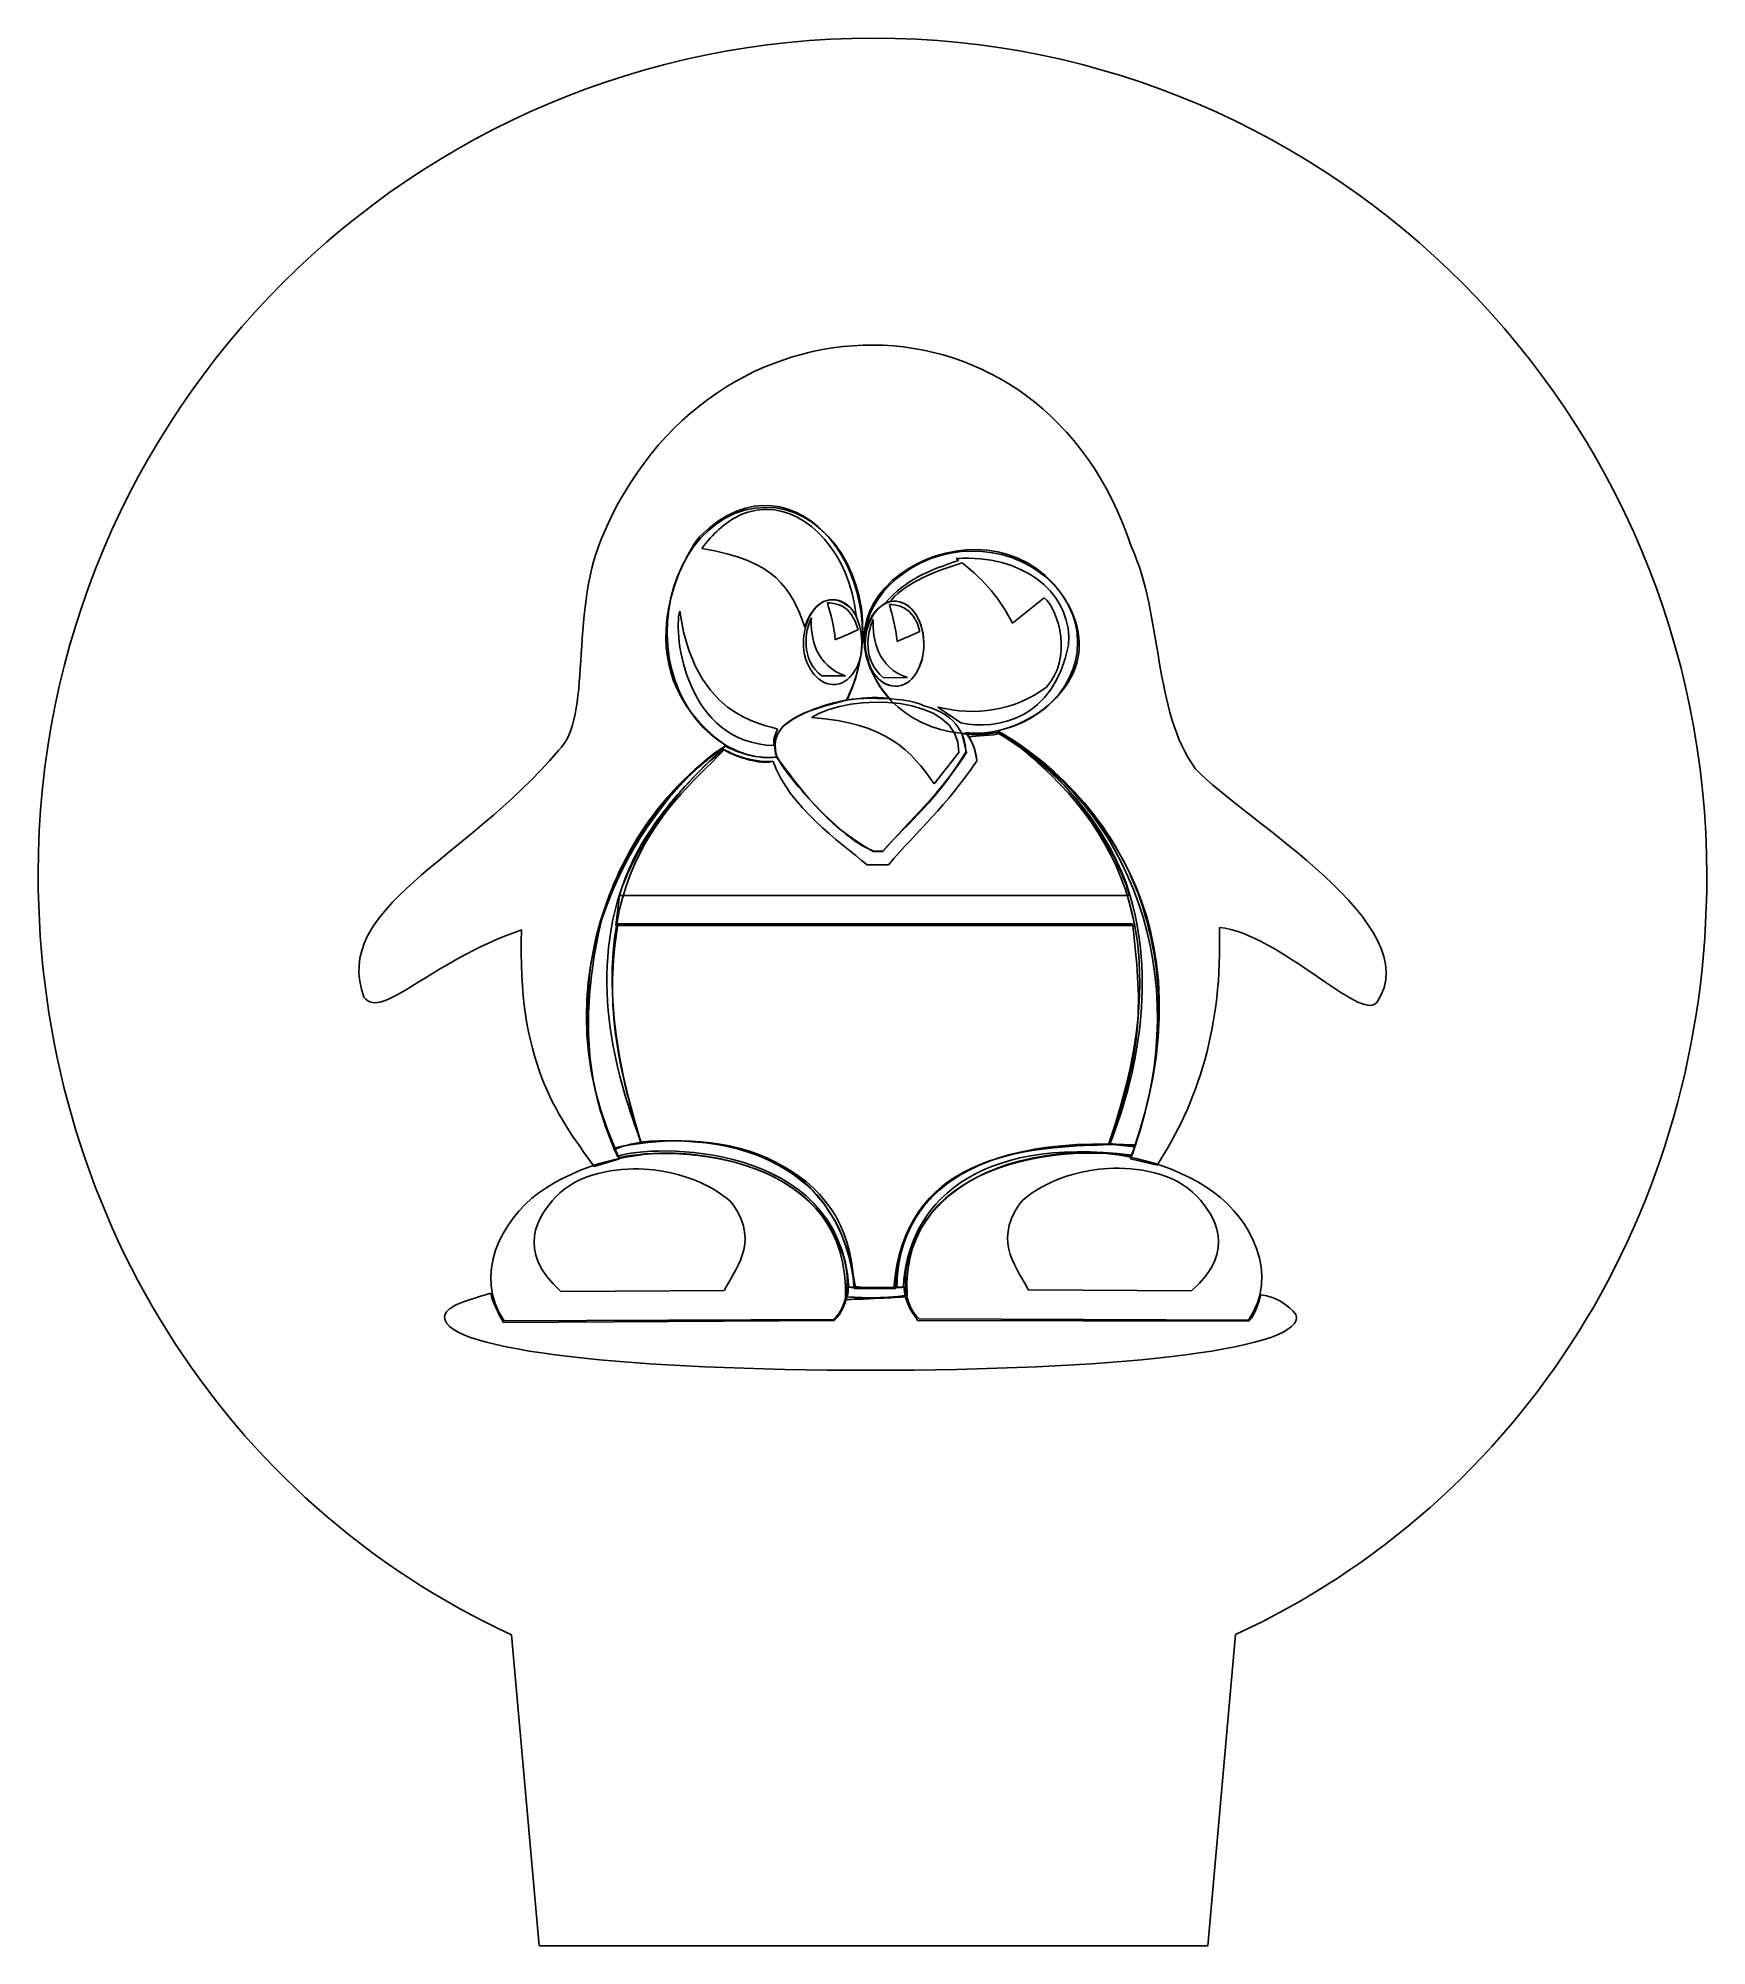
# Model space of a CAD drawing. Extents: x 14 to 164, y 21 to 192.
import ezdxf

# ---------------------------------------------------------------- set-up
doc = ezdxf.new("R2010")
doc.units = 0
doc.layers.get('0').update_dxf_attribs({"linetype": 'CONTINUOUS'})

msp = doc.modelspace()

# ---------------------------------------------------------------- linework, layer by layer
at = {"color": 6}
for p, q in [((79.723352, 149.634534), (79.723352, 149.634534)), ((79.796662, 149.449879), (79.796662, 149.449879)), ((98.144414, 145.721458), (98.144414, 145.721458)), ((96.790078, 145.036299), (96.790078, 145.036299)), ((71.98925, 140.32947), (71.98925, 140.32947)), ((104.6923, 141.508521), (101.841415, 139.250743)), ((83.805657, 139.730493), (83.805657, 139.730487)), ((89.357956, 139.580181), (89.357956, 139.580176)), ((84.732961, 134.509376), (86.869786, 134.519452)), ((90.28526, 134.359065), (92.422083, 134.36914)), ((97.213411, 130.304519), (95.152969, 131.71563)), ((90.712417, 117.572264), (88.796393, 117.572264)), ((66.604574, 114.849929), (112.338172, 114.822358))]:
    msp.add_line(p, q, dxfattribs=at)
at = {"color": 3}
for p, q in [((85.247009, 141.071043), (85.247009, 141.071043)), ((90.799305, 140.920731), (90.799305, 140.920731)), ((112.886834, 92.46536), (112.886834, 92.465374)), ((87.756941, 79.643008), (91.19997, 79.655257))]:
    msp.add_line(p, q, dxfattribs=at)
at = {"color": 7}
for p, q in [((88.336735, 137.575944), (88.336735, 137.575944)), ((93.889031, 137.425632), (93.889031, 137.425632)), ((83.815736, 130.800169), (83.815736, 130.800169)), ((97.70712, 127.644507), (97.312009, 129.309618)), ((100.483997, 129.433195), (100.484223, 129.276849)), ((75.714185, 127.96939), (75.929786, 127.823027)), ((94.822405, 124.833184), (97.039865, 127.63525)), ((89.358191, 118.753189), (90.227348, 118.780085)), ((90.216284, 118.803653), (89.418039, 118.803653)), ((90.712411, 117.572253), (88.796385, 117.572253)), ((88.796549, 117.572075), (90.712335, 117.572078)), ((66.980551, 116.017936), (66.980551, 116.017936)), ((112.895518, 92.433943), (110.458064, 92.485691)), ((112.825744, 92.282339), (110.564986, 92.524596)), ((112.895518, 92.433943), (112.895518, 92.433943)), ((66.58253, 91.207182), (64.30183, 90.522974)), ((66.394564, 91.414232), (66.394564, 91.414232)), ((66.58253, 91.207182), (66.58253, 91.207182)), ((114.819337, 90.637009), (112.424602, 91.207182)), ((112.570754, 91.517641), (112.825744, 92.282339)), ((112.825742, 92.317617), (112.825744, 92.317617)), ((87.121766, 79.717938), (87.121769, 79.71795))]:
    msp.add_line(p, q, dxfattribs=at)
at = {"color": 2}
for p, q in [((66.251839, 112.119759), (66.590505, 114.829092)), ((66.590505, 114.829092), (112.17991, 114.829092)), ((112.17991, 114.829092), (112.818508, 112.119759)), ((112.818508, 112.119759), (66.251839, 112.119759)), ((75.990416, 79.376054), (61.336922, 79.290527)), ((103.269096, 79.439811), (117.922593, 79.354284))]:
    msp.add_line(p, q, dxfattribs=at)
at = {"color": 4}
for p, q in [((66.445692, 112.263746), (112.624162, 112.263746)), ((66.445692, 112.263746), (66.445692, 112.263746)), ((91.350933, 79.575614), (87.679005, 79.532866)), ((85.787837, 76.783121), (56.238002, 76.660142)), ((93.471678, 76.84688), (123.021513, 76.723899))]:
    msp.add_line(p, q, dxfattribs=at)
at = {"color": 5}
for p, q in [((56.176026, 76.527007), (85.840954, 76.68909)), ((93.332297, 76.689742), (123.064414, 76.628838)), ((127.334817, 76.996532), (127.334817, 76.996529))]:
    msp.add_line(p, q, dxfattribs=at)
at = {"color": 1}
for p, q in [((59.39499, 20.598727), (56.895989, 48.501592)), ((121.866999, 48.514778), (119.367997, 20.598727)), ((119.367997, 20.598727), (59.39499, 20.598727))]:
    msp.add_line(p, q, dxfattribs=at)
for points in [[(14.431617, 116.776606), (14.431619, 158.170351), (47.987879, 191.726613), (89.381624, 191.726613)], [(89.381624, 191.726613), (130.775371, 191.726616), (164.144542, 157.983266), (164.144545, 116.589518)], [(56.895989, 48.501592), (31.139373, 60.361462), (14.431616, 86.555144), (14.431617, 116.776606)], [(164.144545, 116.589518), (164.144545, 86.421918), (147.582247, 60.41715), (121.866999, 48.514778)]]:
    msp.add_open_spline(points, degree=3, dxfattribs=at)
at = {"color": 7}
for points in [[(64.986041, 146.856263), (74.488497, 169.94289), (104.596822, 170.280092), (112.538634, 146.05802)], [(87.023307, 132.37382), (91.973098, 142.696059), (82.434168, 155.500035), (73.852261, 147.084335)], [(106.836887, 140.926444), (100.702799, 151.893054), (82.119425, 142.514313), (90.800789, 132.483167)], [(61.10885, 127.812421), (64.202104, 130.81592), (62.072766, 139.942704), (64.986041, 146.856263)], [(73.852261, 147.084335), (72.910469, 146.160782), (66.152161, 135.426855), (76.161474, 128.240049)], [(112.538634, 146.05802), (115.307324, 139.94731), (114.490438, 131.339724), (118.240387, 126.215929)], [(83.084207, 137.505388), (83.098431, 139.577593), (84.295336, 141.396171), (85.694904, 141.364148)], [(85.694904, 141.364148), (87.391692, 141.325322), (88.263713, 139.552253), (88.336735, 137.575944)], [(88.636503, 137.355077), (88.650727, 139.427282), (89.847634, 141.24586), (91.2472, 141.213836)], [(91.2472, 141.213836), (92.943988, 141.175011), (93.816009, 139.401941), (93.889031, 137.425632)], [(100.507944, 129.579962), (105.410945, 130.809209), (109.907694, 135.436411), (106.836887, 140.926444)], [(85.711902, 133.742231), (84.296242, 133.804887), (83.070384, 135.490082), (83.084207, 137.505388)], [(88.336735, 137.575944), (88.408987, 135.620381), (87.309167, 133.67154), (85.711902, 133.742231)], [(91.264198, 133.59192), (89.848538, 133.654576), (88.62268, 135.33977), (88.636503, 137.355077)], [(93.889031, 137.425632), (93.961283, 135.470069), (92.861463, 133.521229), (91.264198, 133.59192)], [(83.754101, 131.426592), (85.107492, 131.973734), (87.018836, 132.488671), (88.847865, 132.516362)], [(97.039865, 127.63525), (97.155638, 132.949892), (87.256163, 132.987465), (83.815736, 130.800169)], [(90.800789, 132.483167), (89.315736, 132.730657), (88.226347, 132.48091), (87.023307, 132.37382)], [(88.847865, 132.516362), (93.442135, 132.469144), (93.129125, 132.00429), (94.458361, 131.679198)], [(80.580329, 127.555838), (80.397322, 128.91736), (80.563706, 130.136794), (83.754101, 131.426592)], [(83.815736, 130.800169), (90.547018, 130.287532), (92.776842, 127.797714), (94.822405, 124.833184)], [(94.458361, 131.679198), (97.354768, 130.700607), (97.682115, 128.456635), (97.657068, 127.669876)], [(97.312009, 129.309618), (98.329569, 129.228338), (99.297292, 129.232569), (100.483997, 129.433195)], [(98.654876, 126.911542), (98.550832, 127.683177), (98.362778, 128.454815), (97.836674, 129.226453)], [(100.484223, 129.276849), (99.71357, 129.185562), (97.936194, 129.074829), (97.969491, 129.019892)], [(97.969491, 129.019892), (98.395499, 128.317144), (98.560009, 127.614351), (98.654763, 126.911604)], [(112.016314, 116.005389), (110.203144, 120.822042), (106.4976, 125.81694), (100.455479, 129.44412)], [(100.455479, 129.44412), (112.457648, 122.886644), (118.203116, 107.541437), (112.825742, 92.317617)], [(113.602143, 113.551639), (111.344721, 120.850904), (106.08761, 126.418937), (100.507944, 129.579962)], [(110.458064, 92.485691), (117.225857, 111.784473), (110.906972, 121.852474), (100.944212, 129.350241)], [(100.944212, 129.350241), (106.697788, 125.573033), (120.234024, 114.884552), (112.895518, 92.433943)], [(43.661497, 105.68963), (40.719409, 113.698431), (52.708231, 117.91778), (61.10885, 127.812421)], [(66.187419, 92.123877), (57.846158, 111.19749), (72.143273, 126.034045), (76.069935, 128.222625)], [(75.929786, 127.823027), (70.606923, 122.462709), (61.393745, 115.227285), (68.546359, 92.591539)], [(63.768283, 105.233537), (63.824262, 113.816095), (68.51094, 122.716695), (75.714185, 127.96939)], [(76.161474, 128.240049), (69.811067, 124.144587), (65.840661, 117.092816), (64.664119, 111.271018)], [(76.069935, 128.222625), (71.856563, 124.266787), (68.57352, 120.50135), (66.980551, 116.017936)], [(75.775179, 128.019109), (77.265747, 127.176628), (78.733108, 126.787251), (80.365086, 126.831718)], [(80.364996, 126.831786), (78.80065, 126.789162), (77.387831, 127.144979), (75.960568, 127.91658)], [(76.069935, 128.222625), (77.320888, 127.598722), (78.902803, 127.018597), (80.684709, 127.239699)], [(88.796385, 117.572253), (86.312477, 119.622205), (81.817786, 122.81899), (80.364996, 126.831786)], [(80.365086, 126.831718), (81.817876, 122.818919), (86.312637, 119.622027), (88.796549, 117.572075)], [(84.8993, 122.158344), (83.163162, 123.883156), (81.211076, 126.104056), (80.580329, 127.555838)], [(80.684709, 127.239699), (82.764492, 124.575772), (84.774696, 121.294371), (89.358191, 118.753189)], [(97.657068, 127.669876), (94.988084, 123.276994), (92.633252, 121.47459), (90.216284, 118.803653)], [(90.227348, 118.780085), (92.707646, 121.673294), (95.371172, 123.93331), (97.70712, 127.644507)], [(90.712335, 117.572078), (93.359851, 120.685231), (95.908032, 122.805076), (98.654876, 126.911542)], [(98.654763, 126.911604), (95.907919, 122.805141), (93.359924, 120.685406), (90.712411, 117.572253)], [(118.240387, 126.215929), (122.745153, 121.4292), (139.20864, 112.221627), (134.54739, 105.233489)], [(89.418039, 118.803653), (88.286742, 119.201903), (86.960416, 120.110667), (84.8993, 122.158344)], [(66.980551, 116.017936), (63.625806, 107.031526), (66.546665, 97.956544), (68.522946, 92.699774)], [(110.579098, 92.538713), (113.396245, 99.623419), (114.723802, 108.241893), (112.016314, 116.005389)], [(112.424602, 91.207182), (115.814616, 100.4948), (115.376901, 107.813036), (113.602143, 113.551639)], [(57.801835, 111.733484), (49.382957, 108.806326), (45.307972, 103.58224), (43.661497, 105.68963)], [(64.30183, 90.522974), (60.854006, 95.277199), (57.392468, 100.00664), (57.801835, 111.733484)], [(64.664119, 111.271018), (62.599381, 101.054223), (64.655003, 95.166907), (66.58253, 91.207182)], [(120.407052, 111.961554), (120.713195, 103.018304), (118.458189, 96.242185), (114.819337, 90.637009)], [(134.54739, 105.233489), (133.105057, 103.408922), (125.83716, 111.362365), (120.407052, 111.961554)], [(66.085429, 92.162121), (64.065537, 97.215166), (63.734103, 99.992887), (63.768283, 105.233537)], [(68.546359, 92.591539), (67.531954, 92.488508), (66.806188, 92.314092), (66.085429, 92.162121)], [(68.292509, 92.629111), (67.385029, 92.39704), (66.706795, 92.333907), (66.167463, 92.024097)], [(68.522946, 92.699774), (67.774004, 92.519821), (66.805316, 92.364553), (66.187419, 92.123877)], [(66.394564, 91.414232), (69.53605, 92.528493), (86.324728, 92.8346), (87.16612, 79.673788)], [(87.603564, 79.732439), (87.409551, 91.287102), (75.668014, 93.531632), (68.292509, 92.629111)], [(110.564986, 92.524596), (94.078151, 92.757779), (91.433698, 84.421934), (91.485003, 79.634979)], [(92.062675, 79.673785), (92.423968, 87.037284), (98.423623, 93.3114), (112.570754, 91.517641)], [(112.825744, 92.317617), (112.171618, 92.433822), (111.218802, 92.529659), (110.579098, 92.538713)], [(66.167463, 92.024097), (66.241704, 91.821157), (66.316479, 91.618183), (66.394564, 91.414232)], [(87.011296, 78.826167), (87.093772, 79.115817), (87.119607, 79.414905), (87.121766, 79.717938)], [(92.228949, 78.851115), (90.479736, 78.742846), (88.73398, 78.669167), (87.011296, 78.826167)], [(87.121769, 79.71795), (88.736983, 79.630311), (90.391426, 79.621122), (92.100657, 79.721506)], [(87.16612, 79.673788), (87.732935, 79.643999), (88.302646, 79.621672), (88.876649, 79.606763)], [(88.876649, 79.606763), (88.461706, 79.654884), (88.042434, 79.704448), (87.603564, 79.732439)], [(91.485003, 79.634979), (91.676093, 79.645845), (91.868168, 79.658291), (92.062675, 79.673785)], [(92.100657, 79.721506), (92.110478, 79.398423), (92.173659, 79.128718), (92.228949, 78.851115)]]:
    msp.add_open_spline(points, degree=3, dxfattribs=at)
at = {"color": 6}
for points in [[(79.723352, 149.634534), (74.395237, 149.585693), (70.799977, 144.163109), (70.85595, 138.319187)], [(73.963702, 145.955725), (74.996838, 147.287617), (75.945226, 148.192348), (77.315091, 148.899216)], [(77.315091, 148.899216), (77.995506, 149.239466), (78.734039, 149.392803), (79.437269, 149.438853)], [(79.437269, 149.438853), (79.557092, 149.446701), (79.6768, 149.450215), (79.796662, 149.449879)], [(88.419875, 138.319187), (88.586214, 144.455943), (84.526156, 149.678561), (79.723352, 149.634534)], [(79.796662, 149.449879), (83.512383, 149.439426), (87.198877, 145.532285), (87.828972, 139.936453)], [(83.20648, 138.888043), (81.977362, 142.43108), (80.585084, 144.86017), (73.963702, 145.955725)], [(98.144414, 145.721458), (93.066486, 145.681047), (88.681373, 141.86372), (88.589098, 137.941605)], [(107.691462, 137.529298), (107.691462, 142.053865), (103.416983, 145.763419), (98.144414, 145.721458)], [(90.432912, 141.040537), (92.251727, 143.186428), (94.386335, 143.982247), (97.016375, 144.878407)], [(97.320896, 144.648074), (94.423472, 143.802548), (91.731394, 142.476089), (90.906958, 141.200391)], [(96.790078, 145.036299), (97.180451, 145.064041), (97.562895, 145.075353), (97.937156, 145.071024)], [(97.016375, 144.878407), (96.93827, 144.939361), (96.872292, 144.97811), (96.790078, 145.036299)], [(101.841415, 139.250743), (100.83772, 141.300521), (99.343833, 143.105024), (97.320896, 144.648074)], [(97.937156, 145.071024), (103.551104, 145.006101), (107.277828, 141.430888), (106.865191, 137.275188)], [(87.828972, 139.936453), (86.750612, 141.690464), (84.341761, 142.292639), (83.20648, 138.888043)], [(80.461979, 128.271636), (72.586917, 128.461086), (71.374852, 138.147198), (71.98925, 140.32947)], [(71.98925, 140.32947), (73.509143, 129.650935), (81.069691, 130.198119), (80.757982, 129.649673)], [(88.589098, 137.941605), (88.657766, 139.650088), (89.98679, 141.150728), (91.18918, 141.213068)], [(90.906958, 141.200391), (90.704757, 141.173693), (90.570552, 141.105962), (90.432912, 141.040537)], [(91.18918, 141.213068), (92.587428, 141.28556), (93.849974, 139.666745), (93.894546, 137.550795)], [(104.889636, 133.521409), (107.203395, 135.967379), (106.056373, 140.454893), (104.6923, 141.508521)], [(83.805657, 139.730487), (83.225507, 138.569244), (82.816124, 135.983747), (84.732961, 134.509376)], [(86.869786, 134.519452), (84.243189, 135.379834), (83.686918, 137.948914), (83.805657, 139.730493)], [(89.357956, 139.580176), (88.777803, 138.418933), (88.36842, 135.833436), (90.28526, 134.359065)], [(92.422083, 134.36914), (89.795485, 135.229523), (89.239217, 137.798603), (89.357956, 139.580181)], [(70.85595, 138.319187), (70.91385, 132.273623), (74.917209, 127.408324), (79.723352, 127.203933)], [(86.958051, 132.349527), (87.82968, 134.096257), (88.361257, 136.156578), (88.419875, 138.319187)], [(91.328638, 133.599684), (89.632101, 133.701682), (88.833243, 135.284469), (88.608941, 137.369444)], [(88.608941, 137.369444), (88.95343, 132.998525), (93.010727, 129.360514), (98.144414, 129.336584)], [(93.894546, 137.550795), (93.941866, 135.30445), (92.756868, 133.51382), (91.328638, 133.599684)], [(106.865191, 137.275188), (105.595425, 130.622126), (100.430745, 129.625459), (97.213411, 130.304519)], [(98.144414, 129.336584), (103.417093, 129.312003), (107.691462, 133.004725), (107.691462, 137.529298)], [(95.152969, 131.71563), (98.586882, 130.923867), (101.888465, 131.30281), (104.889636, 133.521409)], [(80.718846, 127.244722), (79.759993, 130.466512), (83.317063, 131.396493), (86.958051, 132.349527)], [(80.757982, 129.649673), (80.582629, 129.341145), (80.316609, 128.760095), (80.461979, 128.271636)], [(100.641511, 129.452606), (99.698073, 129.311859), (97.630832, 129.415014), (97.630832, 129.415014)], [(97.630832, 129.415014), (98.444891, 128.565807), (98.517081, 127.381298), (98.654768, 126.911615)], [(112.338172, 114.822358), (110.977014, 119.865376), (105.243974, 127.354984), (100.641511, 129.452606)], [(75.97024, 127.922152), (71.643147, 124.599053), (67.697982, 118.635694), (66.604574, 114.849929)], [(80.365005, 126.8318), (78.823724, 126.470756), (75.93352, 127.738546), (75.97024, 127.922152)], [(79.723352, 127.203933), (80.059626, 127.189632), (80.391807, 127.203871), (80.718846, 127.244722)], [(88.796393, 117.572264), (86.312482, 119.622216), (81.817794, 122.819001), (80.365005, 126.8318)], [(98.654768, 126.911615), (95.907925, 122.805152), (93.35993, 120.685418), (90.712417, 117.572264)]]:
    msp.add_open_spline(points, degree=3, dxfattribs=at)
at = {"color": 3}
for points in [[(87.988597, 138.641917), (87.4596, 140.9644), (85.784752, 141.092785), (85.247009, 141.071043)], [(85.247009, 141.071043), (85.531957, 140.041564), (85.838792, 139.043352), (85.942486, 137.754932)], [(93.540893, 138.491605), (93.011899, 140.814088), (91.337048, 140.942474), (90.799305, 140.920731)], [(90.799305, 140.920731), (91.084253, 139.891252), (91.391088, 138.893041), (91.494782, 137.60462)], [(85.942486, 137.754932), (86.6045, 138.040583), (87.22682, 138.306386), (87.988597, 138.641917)], [(91.494782, 137.60462), (92.156799, 137.890271), (92.779116, 138.156074), (93.540893, 138.491605)], [(66.064536, 92.15714), (71.360112, 93.409834), (85.778783, 94.426864), (87.756941, 79.643008)], [(86.854569, 78.590971), (87.415855, 91.562421), (71.676458, 92.536887), (66.52043, 91.285519)], [(91.19997, 79.655257), (92.166209, 90.914123), (101.641213, 92.677693), (112.886834, 92.46536)], [(112.886834, 92.465374), (112.755005, 92.114877), (112.617287, 91.772948), (112.47385, 91.439392)], [(66.52043, 91.285519), (66.360556, 91.570343), (66.208679, 91.86086), (66.064536, 92.15714)], [(112.47385, 91.439392), (107.957349, 92.349889), (91.779629, 91.727961), (92.384572, 78.939637)], [(92.384572, 78.939637), (91.282258, 78.814697), (90.152677, 78.71938), (88.998953, 78.648203)], [(88.998953, 78.648203), (88.279063, 78.603793), (87.563748, 78.584523), (86.854569, 78.590971)]]:
    msp.add_open_spline(points, degree=3, dxfattribs=at)
at = {"color": 4}
for points in [[(68.481214, 92.706745), (66.298061, 100.092918), (65.286887, 105.185282), (66.445692, 112.263746)], [(112.624162, 112.263746), (113.43128, 105.437154), (113.671302, 101.148291), (110.474038, 92.485807)], [(87.679005, 79.532866), (86.647576, 90.733117), (77.007847, 93.475671), (68.481214, 92.706745)], [(110.474038, 92.485807), (105.54961, 92.184597), (92.117268, 92.709773), (91.350933, 79.575614)], [(59.366223, 88.150747), (62.945713, 90.76599), (68.133951, 91.864554), (71.539069, 91.704636)], [(71.539069, 91.704636), (86.953714, 90.980699), (88.849973, 79.323369), (85.787837, 76.783121)], [(107.720443, 91.768393), (92.305801, 91.044456), (90.409542, 79.387129), (93.471678, 76.84688)], [(119.893292, 88.214504), (116.313802, 90.82975), (111.125564, 91.928311), (107.720443, 91.768393)], [(56.238002, 76.660142), (53.456504, 80.744155), (55.947364, 85.652857), (59.366223, 88.150747)], [(123.021513, 76.723899), (125.803011, 80.807914), (123.312149, 85.716617), (119.893292, 88.214504)]]:
    msp.add_open_spline(points, degree=3, dxfattribs=at)
at = {"color": 2}
for points in [[(60.852273, 87.757625), (62.87643, 89.951768), (66.345508, 90.40043), (68.804056, 90.270899)], [(68.804056, 90.270899), (73.362665, 90.030725), (76.312742, 87.782069), (76.817172, 87.044907)], [(110.455459, 90.334656), (105.89685, 90.094482), (102.946773, 87.845825), (102.442343, 87.108664)], [(118.407242, 87.821385), (116.383082, 90.015525), (112.914007, 90.464187), (110.455459, 90.334656)], [(61.336922, 79.290527), (57.214451, 82.999988), (59.285392, 86.023251), (60.852273, 87.757625)], [(117.922593, 79.354284), (122.045061, 83.063745), (119.974123, 86.087008), (118.407242, 87.821385)], [(76.817172, 87.044907), (79.216956, 83.537921), (76.80165, 81.132817), (75.990416, 79.376054)], [(102.442343, 87.108664), (100.042559, 83.601677), (102.457865, 81.196574), (103.269096, 79.439811)]]:
    msp.add_open_spline(points, degree=3, dxfattribs=at)
at = {"color": 5}
for points in [[(50.900135, 76.996529), (50.900135, 77.891035), (52.468264, 78.390049), (55.047831, 79.138728)], [(55.047831, 79.138728), (55.22205, 78.137567), (56.176026, 76.527007), (56.176026, 76.527007)], [(85.840954, 76.68909), (86.687573, 77.448827), (86.955277, 78.72376), (86.980525, 78.807834)], [(86.980525, 78.807834), (88.742678, 78.664598), (90.491869, 78.658956), (92.217979, 78.83092)], [(92.217979, 78.83092), (92.794952, 77.142836), (93.213595, 77.106497), (93.332297, 76.689742)], [(123.064414, 76.628838), (123.685404, 77.266), (124.128513, 78.987663), (124.128513, 78.987663)], [(124.128513, 78.987663), (125.55971, 78.959497), (127.334817, 77.50662), (127.334817, 76.996532)], [(89.117475, 72.234576), (68.010622, 72.234576), (50.900138, 73.925717), (50.900135, 76.996529)], [(127.334817, 76.996529), (127.334814, 73.925717), (110.224333, 72.234576), (89.117475, 72.234576)]]:
    msp.add_open_spline(points, degree=3, dxfattribs=at)

doc.saveas('drawing.dxf')
